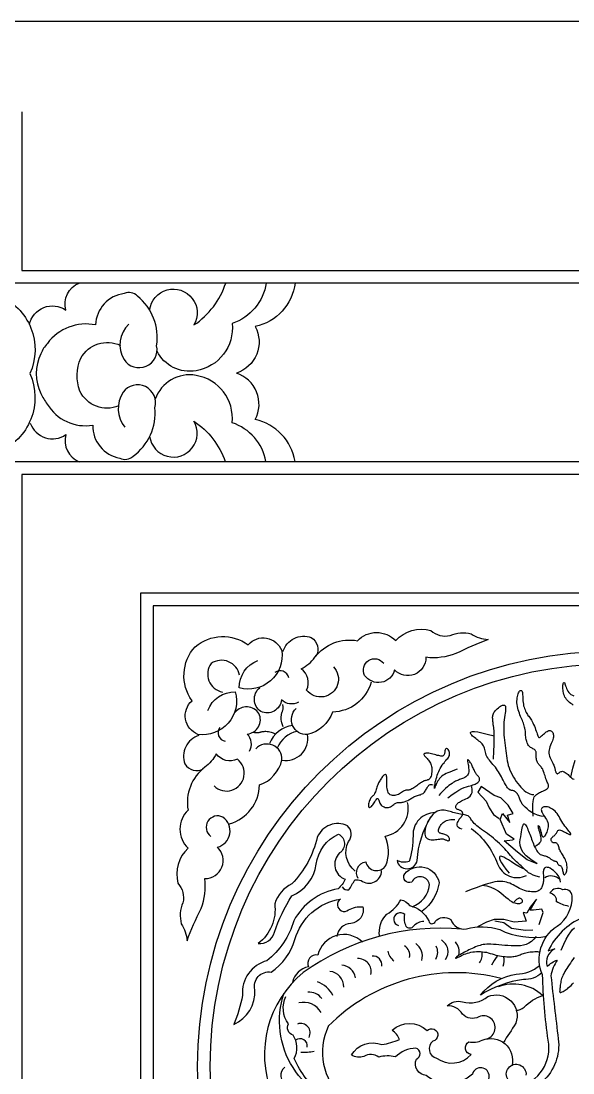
# Model space of a CAD drawing. Extents: x -66030 to 95157, y -13132 to 45879.
# Drawn here: x -13762 to -13238, y 3344 to 4344 of the extents above; entities that cross this region are included whole.
import ezdxf

# ---------------------------------------------------------------- set-up
doc = ezdxf.new("R2010")
doc.units = 0
doc.header["$LTSCALE"] = 100
doc.header["$MEASUREMENT"] = 0
doc.layers.add('3', color=11, linetype='CONTINUOUS')
doc.layers.add('7', color=105, linetype='CONTINUOUS')

msp = doc.modelspace()

# ---------------------------------------------------------------- linework, layer by layer
at = {"layer": '3'}
for points in [[(-14185.3, 4190.3, -0.410539), (-14093.2, 4251.7, -0.410539), (-14031.8, 4343.8), (-12395.7, 4343.8, -0.410539), (-12334.3, 4251.7, -0.410539), (-12242.2, 4190.3), (-12242.2, 2538.7, -0.410539), (-12334.3, 2477.3, -0.410539), (-12395.7, 2385.2), (-14031.8, 2385.2, -0.410539), (-14093.2, 2477.3, -0.410539), (-14185.3, 2538.7)], [(-13963.2, 4011.1, -0.423982), (-13931.7, 4084.9, -0.420661), (-13857.3, 4114.5, -0.423641), (-13783.7, 4082.7, -0.425198), (-13754, 4008.5, -0.425198), (-13783.7, 3934.4, -0.423641), (-13857.3, 3902.5, -0.421993), (-13931.8, 3932.4, -0.425642)]]:
    msp.add_lwpolyline(points, format="xyb", close=True, dxfattribs=at)
for points in [[(-13761.7, 4257.4), (-13761.7, 4106.7), (-12635.7, 4106.7), (-12635.7, 4257.4)], [(-13237.3, 3693.4), (-13238.5, 3694.1), (-13239.7, 3694.9), (-13240.8, 3695.8), (-13241.8, 3696.7), (-13242.8, 3697.6), (-13243.7, 3698.7), (-13244.5, 3699.8), (-13245.2, 3700.9), (-13245.7, 3702.2), (-13246.2, 3703.5), (-13246.6, 3704.9), (-13246.9, 3706.3), (-13247.1, 3707.6), (-13247.2, 3708.9), (-13247.3, 3710.1), (-13247.2, 3711.3), (-13247.2, 3712.3), (-13247, 3713.2), (-13246.9, 3713.9), (-13246.6, 3714.4), (-13246.4, 3714.7), (-13246.1, 3714.8), (-13245.8, 3714.7), (-13245.5, 3714.3), (-13245.2, 3713.6), (-13244.9, 3712.7), (-13244.6, 3711.6), (-13244.2, 3710.4), (-13243.7, 3709.2), (-13243.1, 3707.9), (-13242.4, 3706.7), (-13241.6, 3705.5), (-13240.7, 3704.5), (-13239.5, 3703.6), (-13238.2, 3702.8), (-13236.7, 3702.1)], [(-13275.6, 3587.9), (-13275.8, 3592.5), (-13275.9, 3596.2), (-13275.8, 3599.2), (-13275.6, 3601.6), (-13275.3, 3603.5), (-13274.9, 3604.9), (-13274.4, 3606.1), (-13273.7, 3607), (-13273, 3607.8), (-13272.2, 3608.5), (-13271.3, 3609.1), (-13270.4, 3609.7), (-13269.4, 3610.2), (-13268.4, 3610.7), (-13267.4, 3611.1), (-13266.4, 3611.5), (-13265.5, 3612), (-13264.5, 3612.4), (-13263.7, 3612.9), (-13262.9, 3613.4), (-13262.2, 3613.9), (-13261.6, 3614.5), (-13261.2, 3615), (-13260.9, 3615.6), (-13260.8, 3616.2), (-13260.8, 3616.8), (-13261, 3617.5), (-13261.3, 3618.3), (-13261.6, 3619.1), (-13262, 3620), (-13262.4, 3621), (-13262.9, 3622.1), (-13263.3, 3623.4), (-13263.7, 3624.7), (-13264.2, 3626), (-13264.6, 3627.4), (-13265, 3628.8), (-13265.5, 3630.1), (-13265.9, 3631.3), (-13266.4, 3632.3), (-13266.9, 3633.2), (-13267.4, 3634), (-13268, 3634.6), (-13268.5, 3635.2), (-13269, 3635.8), (-13269.5, 3636.3), (-13270, 3636.8), (-13270.5, 3637.4), (-13270.9, 3638.1), (-13271.3, 3638.9), (-13271.6, 3639.7), (-13271.9, 3640.5), (-13272.2, 3641.4), (-13272.4, 3642.3), (-13272.5, 3643.2), (-13272.6, 3644.1), (-13272.6, 3645), (-13272.6, 3645.8), (-13272.6, 3646.6), (-13272.6, 3647.4), (-13272.6, 3648.1), (-13272.7, 3648.8), (-13272.9, 3649.4), (-13273.2, 3650), (-13273.7, 3650.5), (-13274.3, 3651), (-13274.9, 3651.4), (-13275.7, 3651.8), (-13276.4, 3652.3), (-13277.2, 3652.7), (-13278, 3653.2), (-13278.7, 3653.8), (-13279.4, 3654.4), (-13279.9, 3655.1), (-13280.5, 3655.9), (-13280.9, 3656.7), (-13281.3, 3657.6), (-13281.6, 3658.6), (-13281.9, 3659.7), (-13282.1, 3660.8), (-13282.3, 3662), (-13282.4, 3663.3), (-13282.6, 3664.6), (-13282.7, 3666), (-13282.8, 3667.3), (-13282.9, 3668.7), (-13283.1, 3670), (-13283.3, 3671.3), (-13283.6, 3672.5), (-13283.9, 3673.8), (-13284.3, 3675), (-13284.7, 3676.2), (-13285.2, 3677.4), (-13285.7, 3678.6), (-13286.3, 3679.9), (-13286.8, 3681.2), (-13287.4, 3682.6), (-13288, 3684.1), (-13288.6, 3685.6), (-13289.2, 3687.2), (-13289.7, 3688.8), (-13290.1, 3690.4), (-13290.5, 3692.1), (-13290.8, 3693.8), (-13290.9, 3695.4), (-13290.9, 3697.1), (-13290.8, 3698.7), (-13290.7, 3700.2), (-13290.4, 3701.6), (-13290.1, 3702.9), (-13289.7, 3704.1), (-13289.3, 3705.1), (-13288.9, 3706), (-13288.4, 3706.6), (-13287.9, 3707.1), (-13287.4, 3707.3), (-13287, 3707.4), (-13286.6, 3707.2), (-13286.2, 3706.8), (-13285.9, 3706.2), (-13285.7, 3705.3), (-13285.6, 3704.3), (-13285.5, 3703.1), (-13285.4, 3701.7), (-13285.3, 3700.3), (-13285.3, 3698.8), (-13285.2, 3697.3), (-13285, 3695.7), (-13284.8, 3694.2), (-13284.5, 3692.8), (-13284.1, 3691.4), (-13283.7, 3690), (-13283.2, 3688.8), (-13282.7, 3687.6), (-13282.2, 3686.4), (-13281.6, 3685.4), (-13281, 3684.5), (-13280.4, 3683.6), (-13279.7, 3682.8), (-13279.1, 3681.9), (-13278.4, 3681), (-13277.7, 3680.1), (-13277, 3679), (-13276.4, 3677.8), (-13275.7, 3676.5), (-13275, 3675), (-13274.3, 3673.4), (-13273.7, 3671.8), (-13273.1, 3670.3), (-13272.6, 3668.7), (-13272.1, 3667.3), (-13271.7, 3666.1), (-13271.3, 3665), (-13271, 3664.1), (-13270.7, 3663.4), (-13270.4, 3662.9), (-13270.1, 3662.6), (-13269.7, 3662.5), (-13269.3, 3662.6), (-13268.8, 3662.9), (-13268.1, 3663.4), (-13267.4, 3664), (-13266.6, 3664.8), (-13265.7, 3665.6), (-13264.8, 3666.4), (-13263.9, 3667.1), (-13263, 3667.8), (-13262.1, 3668.4), (-13261.3, 3668.8), (-13260.5, 3669.1), (-13259.9, 3669.2), (-13259.2, 3669.1), (-13258.7, 3668.9), (-13258.1, 3668.6), (-13257.7, 3668.2), (-13257.3, 3667.8), (-13256.9, 3667.2), (-13256.6, 3666.5), (-13256.4, 3665.8), (-13256.2, 3664.9), (-13256.2, 3664), (-13256.2, 3663), (-13256.4, 3661.9), (-13256.7, 3660.7), (-13257.2, 3659.4), (-13257.7, 3658.1), (-13258.4, 3656.7), (-13259, 3655.2), (-13259.5, 3653.7), (-13260, 3652.2), (-13260.4, 3650.7), (-13260.5, 3649.2), (-13260.5, 3647.7), (-13260.2, 3646.2), (-13259.8, 3644.7), (-13259.3, 3643.3), (-13258.7, 3641.9), (-13258.1, 3640.6), (-13257.4, 3639.4), (-13256.9, 3638.2), (-13256.4, 3637.1), (-13255.9, 3636.1), (-13255.6, 3635.2), (-13255.3, 3634.3), (-13255, 3633.5), (-13254.8, 3632.7), (-13254.6, 3632), (-13254.4, 3631.3), (-13254.2, 3630.6), (-13254, 3630), (-13253.8, 3629.4), (-13253.5, 3628.9), (-13253.3, 3628.5), (-13253, 3628.3), (-13252.7, 3628.1), (-13252.3, 3628.1), (-13251.9, 3628.3), (-13251.4, 3628.6), (-13250.9, 3629), (-13250.3, 3629.4), (-13249.7, 3629.8), (-13249, 3630.1), (-13248.3, 3630.3), (-13247.6, 3630.4), (-13246.8, 3630.2), (-13245.9, 3629.9), (-13245, 3629.4), (-13244.1, 3628.8), (-13243.2, 3628.1), (-13242.3, 3627.3), (-13241.4, 3626.4), (-13240.6, 3625.5), (-13239.7, 3624.7), (-13238.8, 3623.9), (-13237.7, 3623.3), (-13236.4, 3622.9)], [(-13513.2, 3672.6), (-13513.9, 3674.6), (-13514.4, 3676.4), (-13514.8, 3678), (-13515, 3679.5), (-13515.1, 3680.7), (-13515.1, 3681.8), (-13515, 3682.8), (-13514.9, 3683.6), (-13514.7, 3684.4), (-13514.6, 3685.1), (-13514.4, 3685.7), (-13514.3, 3686.3), (-13514.1, 3686.8), (-13513.9, 3687.3), (-13513.8, 3687.8), (-13513.6, 3688.4), (-13513.5, 3689), (-13513.3, 3689.6), (-13513.2, 3690.2), (-13513.2, 3690.9), (-13513.2, 3691.6), (-13513.2, 3692.3), (-13513.4, 3693), (-13513.6, 3693.8)], [(-13313.3, 3642), (-13312.8, 3649.5), (-13312.5, 3655.5), (-13312.4, 3660.3), (-13312.4, 3664), (-13312.4, 3666.9), (-13312.6, 3669.1), (-13312.8, 3670.8), (-13313, 3672.2), (-13313.2, 3673.5), (-13313.4, 3674.6), (-13313.5, 3675.7), (-13313.6, 3676.7), (-13313.7, 3677.7), (-13313.8, 3678.6), (-13313.9, 3679.5), (-13313.9, 3680.3), (-13314, 3681.1), (-13314, 3682), (-13313.9, 3682.8), (-13313.8, 3683.6), (-13313.6, 3684.4), (-13313.3, 3685.3), (-13312.8, 3686.2), (-13312.2, 3687.1), (-13311.5, 3688), (-13310.6, 3689), (-13309.6, 3689.9), (-13308.5, 3690.8), (-13307.4, 3691.6), (-13306.4, 3692.3), (-13305.4, 3692.9), (-13304.5, 3693.2), (-13303.7, 3693.4), (-13303.1, 3693.4), (-13302.6, 3693.2), (-13302.2, 3692.8), (-13301.9, 3692.2), (-13301.8, 3691.3), (-13301.7, 3690.2), (-13301.8, 3688.9), (-13301.9, 3687.4), (-13302.1, 3685.7), (-13302.4, 3683.7), (-13302.7, 3681.7), (-13302.9, 3679.5), (-13303.2, 3677.1), (-13303.4, 3674.8), (-13303.5, 3672.3), (-13303.4, 3669.9), (-13303.4, 3667.4), (-13303.2, 3664.9), (-13302.9, 3662.4), (-13302.7, 3659.9), (-13302.4, 3657.4), (-13302.1, 3654.9), (-13301.8, 3652.5), (-13301.5, 3650), (-13301.2, 3647.6), (-13300.9, 3645.2), (-13300.5, 3642.8), (-13300.1, 3640.5), (-13299.7, 3638.2), (-13299.1, 3635.9), (-13298.3, 3633.6), (-13297.5, 3631.4), (-13296.5, 3629.2), (-13295.4, 3627), (-13294.2, 3624.9), (-13292.9, 3622.8), (-13291.5, 3620.8), (-13290.1, 3618.9), (-13288.6, 3617), (-13287.1, 3615.3), (-13285.5, 3613.6), (-13283.9, 3612.1), (-13282.3, 3610.8), (-13280.5, 3609.8), (-13278.7, 3609), (-13276.8, 3608.4), (-13274.8, 3608.3)], [(-13520.5, 3665.8), (-13522.4, 3666.6), (-13524.2, 3667.2), (-13525.8, 3667.7), (-13527.2, 3668), (-13528.4, 3668.1), (-13529.5, 3668.2), (-13530.5, 3668.2), (-13531.4, 3668.1), (-13532.1, 3668), (-13532.8, 3667.9), (-13533.4, 3667.8), (-13534, 3667.7), (-13534.6, 3667.5), (-13535.1, 3667.4), (-13535.6, 3667.3), (-13536.2, 3667.1), (-13536.8, 3667), (-13537.4, 3666.9), (-13538.1, 3666.9), (-13538.7, 3666.9), (-13539.4, 3666.9), (-13540.1, 3667), (-13540.9, 3667.2), (-13541.6, 3667.4)], [(-13264.6, 3587.5), (-13268, 3587.9), (-13271.2, 3588.7), (-13274.1, 3589.9), (-13276.8, 3591.3), (-13279.2, 3592.9), (-13281.3, 3594.6), (-13283.1, 3596.3), (-13284.6, 3597.9), (-13285.8, 3599.3), (-13286.7, 3600.7), (-13287.3, 3601.9), (-13287.8, 3602.9), (-13288.2, 3603.9), (-13288.5, 3604.9), (-13288.7, 3605.7), (-13289.1, 3606.6), (-13289.4, 3607.4), (-13289.9, 3608.2), (-13290.4, 3609), (-13291, 3609.7), (-13291.6, 3610.3), (-13292.2, 3610.9), (-13292.9, 3611.3), (-13293.5, 3611.7), (-13294.1, 3611.9), (-13294.8, 3612.1), (-13295.4, 3612.2), (-13296, 3612.3), (-13296.6, 3612.4), (-13297.2, 3612.6), (-13297.8, 3612.9), (-13298.5, 3613.4), (-13299.1, 3614), (-13299.8, 3614.8), (-13300.5, 3615.7), (-13301.1, 3616.8), (-13301.9, 3618), (-13302.6, 3619.3), (-13303.3, 3620.7), (-13304.1, 3622.1), (-13304.9, 3623.6), (-13305.7, 3625.1), (-13306.6, 3626.7), (-13307.5, 3628.3), (-13308.4, 3629.8), (-13309.4, 3631.3), (-13310.4, 3632.8), (-13311.4, 3634.3), (-13312.5, 3635.7), (-13313.7, 3637), (-13314.8, 3638.3), (-13315.9, 3639.6), (-13316.9, 3640.9), (-13317.9, 3642.1), (-13318.7, 3643.3), (-13319.4, 3644.6), (-13320, 3645.9), (-13320.4, 3647.2), (-13320.8, 3648.5), (-13321.1, 3649.8), (-13321.4, 3651), (-13321.8, 3652.3), (-13322.2, 3653.4), (-13322.7, 3654.5), (-13323.3, 3655.6), (-13324.1, 3656.6), (-13325, 3657.5), (-13326, 3658.4), (-13327, 3659.2), (-13328, 3660), (-13329.1, 3660.8), (-13330.1, 3661.6), (-13331.2, 3662.4), (-13332.1, 3663.2), (-13333, 3663.9), (-13333.7, 3664.7), (-13334.3, 3665.4), (-13334.8, 3666), (-13335, 3666.7), (-13335.1, 3667.2), (-13334.8, 3667.7), (-13334.2, 3668.1), (-13333, 3668.3), (-13331.1, 3668.2), (-13328.2, 3667.8), (-13324.3, 3667), (-13319.1, 3665.7), (-13312.5, 3664)], [(-13347.8, 3632.6), (-13350.3, 3631.5), (-13352.6, 3630.5), (-13354.7, 3629.7), (-13356.5, 3628.9), (-13358.2, 3628.2), (-13359.7, 3627.4), (-13361.1, 3626.6), (-13362.3, 3625.7), (-13363.4, 3624.7), (-13364.4, 3623.6), (-13365.2, 3622.4), (-13366, 3621.2), (-13366.7, 3620), (-13367.3, 3618.9), (-13367.8, 3617.8), (-13368.2, 3616.8), (-13368.6, 3615.9), (-13368.9, 3615.2), (-13369.1, 3614.7), (-13369.2, 3614.3), (-13369.3, 3614.2), (-13369.4, 3614.3), (-13369.4, 3614.6), (-13369.3, 3615.2), (-13369.2, 3616.1), (-13369, 3617.2), (-13368.7, 3618.5), (-13368.5, 3620), (-13368.1, 3621.6), (-13367.7, 3623.3), (-13367.2, 3625), (-13366.7, 3626.7), (-13366, 3628.4), (-13365.3, 3630.1), (-13364.6, 3631.7), (-13363.8, 3633.2), (-13363, 3634.7), (-13362.1, 3636.1), (-13361.2, 3637.4), (-13360.2, 3638.6), (-13359.3, 3639.7), (-13358.4, 3640.8), (-13357.5, 3641.8), (-13356.7, 3642.7), (-13356, 3643.6), (-13355.5, 3644.6), (-13355.1, 3645.5), (-13354.9, 3646.4), (-13354.9, 3647.4), (-13355.1, 3648.4), (-13355.4, 3649.4), (-13355.8, 3650.3), (-13356.4, 3651.1), (-13356.9, 3651.7), (-13357.4, 3652.1), (-13357.9, 3652.3), (-13358.3, 3652.2), (-13358.6, 3651.9), (-13358.9, 3651.4), (-13359.1, 3650.8), (-13359.3, 3650), (-13359.4, 3649.2), (-13359.6, 3648.4), (-13359.7, 3647.6), (-13359.9, 3646.9), (-13360.1, 3646.3), (-13360.3, 3645.8), (-13360.6, 3645.4), (-13361.1, 3645.1), (-13361.6, 3644.9), (-13362.3, 3644.8), (-13363.1, 3644.9), (-13364.1, 3645), (-13365.3, 3645.3), (-13366.6, 3645.6), (-13368, 3646), (-13369.4, 3646.4), (-13370.8, 3646.7), (-13372.1, 3647.1), (-13373.5, 3647.4), (-13374.7, 3647.6), (-13375.8, 3647.7), (-13376.8, 3647.7), (-13377.6, 3647.7), (-13378.3, 3647.5), (-13378.9, 3647.3), (-13379.2, 3647.1), (-13379.4, 3646.7), (-13379.3, 3646.3), (-13379.1, 3645.8), (-13378.7, 3645.2), (-13378.2, 3644.6), (-13377.6, 3644), (-13376.9, 3643.2), (-13376.3, 3642.5), (-13375.6, 3641.7), (-13374.9, 3640.9), (-13374.2, 3640.1), (-13373.7, 3639.2), (-13373.1, 3638.3), (-13372.7, 3637.3), (-13372.3, 3636.3), (-13372, 3635.1), (-13371.8, 3633.9), (-13371.7, 3632.6), (-13371.7, 3631.2), (-13371.8, 3629.8), (-13372, 3628.4), (-13372.2, 3627.1), (-13372.6, 3625.9), (-13373, 3624.8), (-13373.5, 3624), (-13374, 3623.3), (-13374.5, 3622.8), (-13375.1, 3622.4), (-13375.8, 3622.2), (-13376.4, 3622), (-13377.1, 3621.8), (-13377.8, 3621.7), (-13378.6, 3621.5), (-13379.3, 3621.2), (-13380.1, 3620.8), (-13380.8, 3620.4), (-13381.6, 3619.9), (-13382.5, 3619.3), (-13383.3, 3618.7), (-13384.2, 3618.1), (-13385.1, 3617.4), (-13386.1, 3616.7), (-13387, 3616), (-13388, 3615.3), (-13389, 3614.7), (-13389.9, 3614.1), (-13390.8, 3613.6), (-13391.7, 3613.2), (-13392.4, 3612.8), (-13393.1, 3612.7), (-13393.8, 3612.6), (-13394.4, 3612.6), (-13394.9, 3612.6), (-13395.5, 3612.6), (-13396, 3612.5), (-13396.6, 3612.4), (-13397.3, 3612.2), (-13398, 3611.8), (-13398.8, 3611.4), (-13399.7, 3610.8), (-13400.6, 3610.2), (-13401.5, 3609.6), (-13402.6, 3609), (-13403.6, 3608.5), (-13404.7, 3608), (-13405.9, 3607.7), (-13407, 3607.5), (-13408.2, 3607.4), (-13409.3, 3607.5), (-13410.3, 3607.7), (-13411.3, 3608.1), (-13412.1, 3608.7), (-13412.9, 3609.4), (-13413.4, 3610.4), (-13413.8, 3611.4), (-13414.1, 3612.6), (-13414.3, 3614), (-13414.5, 3615.3), (-13414.5, 3616.8), (-13414.6, 3618.2), (-13414.6, 3619.6), (-13414.6, 3621), (-13414.6, 3622.4), (-13414.6, 3623.6), (-13414.7, 3624.7), (-13414.8, 3625.7), (-13414.9, 3626.5), (-13415.2, 3627.1), (-13415.5, 3627.5), (-13415.9, 3627.6), (-13416.3, 3627.5), (-13416.8, 3627.2), (-13417.4, 3626.7), (-13418, 3626.1), (-13418.6, 3625.4), (-13419.2, 3624.6), (-13419.8, 3623.8), (-13420.4, 3623), (-13420.9, 3622.1), (-13421.4, 3621.3), (-13422, 3620.3), (-13422.4, 3619.4), (-13422.9, 3618.4), (-13423.3, 3617.4), (-13423.7, 3616.4), (-13424.1, 3615.3), (-13424.5, 3614.2), (-13424.8, 3613), (-13425.2, 3611.9), (-13425.5, 3610.9), (-13425.9, 3610), (-13426.2, 3609.1), (-13426.6, 3608.4), (-13427, 3607.8), (-13427.4, 3607.4), (-13427.9, 3607), (-13428.3, 3606.7), (-13428.8, 3606.3), (-13429.2, 3605.8), (-13429.7, 3605.3), (-13430.1, 3604.6), (-13430.6, 3603.7), (-13431, 3602.7), (-13431.3, 3601.6), (-13431.6, 3600.5), (-13431.9, 3599.4), (-13432, 3598.4), (-13432, 3597.5), (-13432, 3596.8), (-13431.8, 3596.3), (-13431.4, 3596.1), (-13431, 3596), (-13430.5, 3596.2), (-13429.9, 3596.6), (-13429.3, 3597.1), (-13428.6, 3597.8), (-13427.9, 3598.6), (-13427.2, 3599.5), (-13426.5, 3600.5), (-13425.9, 3601.5), (-13425.3, 3602.5), (-13424.7, 3603.4), (-13424.2, 3604.1), (-13423.7, 3604.5), (-13423.3, 3604.7), (-13423, 3604.6), (-13422.8, 3604.2), (-13422.5, 3603.6), (-13422.3, 3602.9), (-13422, 3602), (-13421.7, 3601), (-13421.3, 3600), (-13420.7, 3599.1), (-13420, 3598.3), (-13419.2, 3597.6), (-13418.2, 3597), (-13417.2, 3596.5), (-13416.1, 3596.1), (-13415.1, 3595.9), (-13414, 3595.9), (-13413, 3596), (-13412, 3596.3), (-13411.2, 3596.7), (-13410.3, 3597.2), (-13409.6, 3597.7), (-13408.8, 3598.3), (-13408.1, 3598.9), (-13407.4, 3599.5), (-13406.7, 3599.9), (-13406, 3600.2), (-13405.3, 3600.5), (-13404.6, 3600.6), (-13403.9, 3600.7), (-13403.2, 3600.8), (-13402.4, 3600.8), (-13401.6, 3600.9), (-13400.8, 3600.9), (-13400, 3601.1), (-13399.1, 3601.2), (-13398.2, 3601.5), (-13397.3, 3601.7), (-13396.4, 3602), (-13395.5, 3602.4), (-13394.6, 3602.7), (-13393.8, 3603.2), (-13392.9, 3603.6), (-13392.1, 3604.1), (-13391.4, 3604.6), (-13390.6, 3605.1), (-13389.8, 3605.6), (-13389, 3606), (-13388.2, 3606.5), (-13387.3, 3606.8), (-13386.4, 3607.1), (-13385.5, 3607.4), (-13384.5, 3607.7), (-13383.6, 3607.9), (-13382.7, 3608.2), (-13381.8, 3608.6), (-13380.9, 3609), (-13380.1, 3609.4), (-13379.4, 3610), (-13378.8, 3610.7), (-13378.3, 3611.5), (-13377.8, 3612.2), (-13377.3, 3613.1), (-13376.9, 3613.9), (-13376.4, 3614.7), (-13376, 3615.4), (-13375.6, 3616.1), (-13375.1, 3616.7), (-13374.6, 3617.2), (-13374.1, 3617.5), (-13373.4, 3617.8), (-13372.6, 3617.9), (-13371.7, 3617.9), (-13370.6, 3617.7)], [(-13356.5, 3605.1), (-13352.6, 3608.3), (-13349.1, 3610.7), (-13346.1, 3612.6), (-13343.4, 3614), (-13341, 3615), (-13339, 3615.7), (-13337.1, 3616.2), (-13335.5, 3616.6), (-13334, 3617), (-13332.7, 3617.4), (-13331.6, 3617.9), (-13330.5, 3618.3), (-13329.6, 3618.8), (-13328.9, 3619.2), (-13328.2, 3619.7), (-13327.7, 3620.2), (-13327.2, 3620.8), (-13326.9, 3621.3), (-13326.6, 3621.8), (-13326.5, 3622.4), (-13326.4, 3622.9), (-13326.4, 3623.5), (-13326.5, 3624), (-13326.7, 3624.5), (-13327, 3625), (-13327.4, 3625.4), (-13327.8, 3625.9), (-13328.3, 3626.4), (-13328.7, 3626.9), (-13329.2, 3627.4), (-13329.7, 3628), (-13330.1, 3628.7), (-13330.6, 3629.4), (-13331, 3630.2), (-13331.4, 3631), (-13331.7, 3631.9), (-13332.1, 3632.8), (-13332.5, 3633.8), (-13333, 3634.7), (-13333.4, 3635.7), (-13333.9, 3636.7), (-13334.5, 3637.7), (-13335, 3638.5), (-13335.6, 3639.4), (-13336.1, 3640.1), (-13336.6, 3640.7), (-13337, 3641.1), (-13337.3, 3641.3), (-13337.6, 3641.4), (-13337.8, 3641.2), (-13337.8, 3640.9), (-13337.8, 3640.4), (-13337.8, 3639.8), (-13337.7, 3639), (-13337.5, 3638.1), (-13337.3, 3637), (-13337.1, 3635.9), (-13336.9, 3634.7), (-13336.8, 3633.5), (-13336.7, 3632.2), (-13336.6, 3631), (-13336.7, 3629.8), (-13336.9, 3628.7), (-13337.3, 3627.6), (-13337.9, 3626.7), (-13338.7, 3625.9), (-13339.6, 3625.2), (-13340.5, 3624.6), (-13341.6, 3624), (-13342.6, 3623.6), (-13343.7, 3623.1), (-13344.7, 3622.8), (-13345.6, 3622.5), (-13346.5, 3622.1), (-13347.4, 3621.8), (-13348.3, 3621.4), (-13349.3, 3621), (-13350.3, 3620.4), (-13351.4, 3619.7), (-13352.6, 3618.9), (-13354, 3617.9), (-13355.5, 3616.8), (-13357, 3615.5), (-13358.7, 3614.1), (-13360.3, 3612.5), (-13362, 3610.9), (-13363.6, 3609.2), (-13365.1, 3607.5)], [(-13239.7, 3624.7), (-13237.7, 3633.3), (-13235.5, 3640.9)], [(-13343.1, 3575.3), (-13345.1, 3576), (-13346.5, 3576.9), (-13347.3, 3578), (-13347.6, 3579.2), (-13347.6, 3580.4), (-13347.3, 3581.6), (-13346.8, 3582.8), (-13346.2, 3583.9), (-13345.7, 3584.8), (-13345.1, 3585.6), (-13344.5, 3586.3), (-13344, 3586.9), (-13343.6, 3587.5), (-13343.2, 3588), (-13342.8, 3588.4), (-13342.6, 3588.9), (-13342.4, 3589.4), (-13342.4, 3589.9), (-13342.4, 3590.5), (-13342.5, 3591), (-13342.8, 3591.5), (-13343.1, 3591.9), (-13343.4, 3592.3), (-13343.9, 3592.7), (-13344.4, 3593), (-13345, 3593.3), (-13345.6, 3593.5), (-13346.2, 3593.8), (-13346.8, 3594), (-13347.4, 3594.2), (-13347.9, 3594.5), (-13348.3, 3594.8), (-13348.7, 3595.2), (-13348.9, 3595.6), (-13349.1, 3596.1), (-13349.1, 3596.6), (-13349, 3597.1), (-13348.9, 3597.7), (-13348.6, 3598.3), (-13348.2, 3598.9), (-13347.7, 3599.4), (-13347.1, 3600), (-13346.4, 3600.6), (-13345.5, 3601.2), (-13344.6, 3601.8), (-13343.5, 3602.4), (-13342.3, 3603), (-13340.9, 3603.6), (-13339.5, 3604.2), (-13338, 3604.9), (-13336.6, 3605.7), (-13335.3, 3606.9), (-13334.3, 3608.4), (-13333.6, 3610.4), (-13333.4, 3612.9), (-13333.7, 3616.1)], [(-13271.7, 3542.4), (-13281.1, 3546.3), (-13290.5, 3553.4), (-13303.1, 3564.3), (-13295.2, 3565.1), (-13293.6, 3565.9), (-13300.7, 3570.6), (-13307, 3584.7), (-13304.6, 3590.2), (-13297.6, 3581.6), (-13299.9, 3588.7), (-13294.4, 3590.2), (-13299.1, 3598.1), (-13306.2, 3605.1), (-13312.5, 3607.5), (-13325, 3616.1), (-13328.2, 3610.6), (-13320.3, 3602), (-13317.2, 3595.7), (-13313.3, 3589.4), (-13307.8, 3585.5)], [(-13269.1, 3529.8), (-13272.6, 3530.7), (-13275.5, 3531.8), (-13277.8, 3532.9), (-13279.8, 3534), (-13281.3, 3535.1), (-13282.7, 3536.3), (-13283.8, 3537.4), (-13284.9, 3538.5), (-13285.9, 3539.5), (-13287, 3540.5), (-13288.1, 3541.5), (-13289.1, 3542.4), (-13290.2, 3543.4), (-13291.3, 3544.4), (-13292.4, 3545.4), (-13293.6, 3546.5), (-13294.7, 3547.8), (-13295.9, 3549.1), (-13297.1, 3550.5), (-13298.3, 3551.9), (-13299.6, 3553.5), (-13301, 3555), (-13302.5, 3556.7), (-13304, 3558.3), (-13305.7, 3560), (-13307.5, 3561.7), (-13309.3, 3563.4), (-13311.2, 3565), (-13313.1, 3566.7), (-13315.1, 3568.3), (-13317, 3569.8), (-13319, 3571.2), (-13320.9, 3572.6), (-13322.7, 3573.9), (-13324.5, 3575.2), (-13326.1, 3576.4), (-13327.7, 3577.5), (-13329.1, 3578.6), (-13330.4, 3579.7), (-13331.5, 3580.8), (-13332.5, 3581.9), (-13333.3, 3582.9), (-13334, 3584), (-13334.6, 3584.9), (-13335.2, 3585.8), (-13335.9, 3586.7), (-13336.6, 3587.4), (-13337.4, 3588), (-13338.4, 3588.5), (-13339.4, 3588.8), (-13340.6, 3589.1), (-13341.9, 3589.3), (-13343.3, 3589.5), (-13344.6, 3589.7), (-13346.1, 3589.9), (-13347.5, 3590.2), (-13348.9, 3590.5), (-13350.3, 3590.9), (-13351.7, 3591.3), (-13353.1, 3591.8), (-13354.5, 3592.2), (-13355.9, 3592.6), (-13357.2, 3592.9), (-13358.6, 3593.2), (-13360, 3593.4), (-13361.4, 3593.5), (-13362.7, 3593.5), (-13364.1, 3593.3), (-13365.5, 3592.9), (-13366.8, 3592.4), (-13368.1, 3591.6), (-13369.5, 3590.6), (-13370.8, 3589.3), (-13372.1, 3587.9), (-13373.3, 3586.3), (-13374.4, 3584.5), (-13375.5, 3582.6), (-13376.4, 3580.7), (-13377.2, 3578.9), (-13377.8, 3577), (-13378.3, 3575.2), (-13378.6, 3573.6), (-13378.6, 3572), (-13378.5, 3570.6), (-13378.2, 3569.3), (-13377.7, 3568.2), (-13377, 3567.3), (-13376.1, 3566.5), (-13375.1, 3566), (-13373.9, 3565.6), (-13372.5, 3565.4), (-13371.1, 3565.4), (-13369.7, 3565.4), (-13368.4, 3565.5), (-13367.1, 3565.6), (-13365.9, 3565.8), (-13364.9, 3565.9), (-13364.1, 3566), (-13363.4, 3566.1), (-13362.7, 3566.2), (-13362.1, 3566.2), (-13361.6, 3566.1), (-13361, 3566.1), (-13360.4, 3565.9), (-13359.8, 3565.7), (-13359.2, 3565.4), (-13358.5, 3565.1), (-13357.9, 3564.8), (-13357.3, 3564.6), (-13356.7, 3564.4), (-13356.2, 3564.4), (-13355.7, 3564.5), (-13355.4, 3564.7), (-13355.1, 3565), (-13355, 3565.5), (-13355, 3566), (-13355.1, 3566.6), (-13355.3, 3567.2), (-13355.6, 3567.8), (-13356, 3568.4), (-13356.5, 3568.9), (-13357.2, 3569.3), (-13357.9, 3569.7), (-13358.7, 3570.1), (-13359.5, 3570.4), (-13360.4, 3570.7), (-13361.2, 3570.9), (-13362, 3571.1), (-13362.8, 3571.3), (-13363.5, 3571.5), (-13364.1, 3571.7), (-13364.6, 3572), (-13365, 3572.3), (-13365.3, 3572.7), (-13365.5, 3573.2), (-13365.5, 3573.9), (-13365.4, 3574.7), (-13365.1, 3575.6), (-13364.7, 3576.6), (-13364.2, 3577.7), (-13363.6, 3578.8), (-13362.8, 3579.8), (-13362, 3580.8), (-13361.1, 3581.7), (-13360.1, 3582.5), (-13359.1, 3583.1), (-13357.9, 3583.6), (-13356.7, 3584), (-13355.3, 3584.3), (-13353.7, 3584.6), (-13351.9, 3584.7), (-13350, 3584.7)], [(-13271.7, 3542.4), (-13277.8, 3546.4), (-13282.2, 3550.1), (-13285.2, 3553.6), (-13287, 3556.9), (-13287.9, 3560), (-13288, 3562.9), (-13287.7, 3565.6), (-13287.3, 3568.2), (-13286.9, 3570.6), (-13286.5, 3572.8), (-13286.1, 3574.8), (-13285.8, 3576.5), (-13285.5, 3578), (-13285.1, 3579.2), (-13284.8, 3580), (-13284.3, 3580.4), (-13283.9, 3580.5), (-13283.4, 3580.2), (-13282.8, 3579.6), (-13282.2, 3578.7), (-13281.6, 3577.6), (-13281, 3576.3), (-13280.4, 3574.9), (-13279.8, 3573.5), (-13279.2, 3572), (-13278.6, 3570.5), (-13278.1, 3569), (-13277.5, 3567.5), (-13277, 3566), (-13276.5, 3564.4), (-13275.9, 3562.9), (-13275.3, 3561.5), (-13274.7, 3560), (-13274.1, 3558.6), (-13273.4, 3557.2), (-13272.7, 3556), (-13272, 3554.8), (-13271.2, 3553.7), (-13270.4, 3552.8), (-13269.6, 3552.1), (-13268.7, 3551.4), (-13267.7, 3551), (-13266.7, 3550.6), (-13265.8, 3550.3), (-13264.8, 3550.1), (-13263.9, 3549.9), (-13263, 3549.6), (-13262.1, 3549.3), (-13261.3, 3548.9), (-13260.5, 3548.5), (-13259.8, 3548), (-13259.2, 3547.5), (-13258.6, 3547), (-13258, 3546.5), (-13257.4, 3546.1), (-13256.9, 3545.8), (-13256.3, 3545.5), (-13255.8, 3545.4), (-13255.3, 3545.2), (-13254.9, 3545.1), (-13254.4, 3545.1), (-13254, 3545), (-13253.6, 3544.8), (-13253.3, 3544.6), (-13253.1, 3544.3), (-13252.8, 3544), (-13252.6, 3543.6), (-13252.4, 3543.1), (-13252.2, 3542.7), (-13251.9, 3542.3), (-13251.7, 3541.9), (-13251.4, 3541.6), (-13251, 3541.3), (-13250.6, 3541.1), (-13250.1, 3540.9), (-13249.7, 3540.7), (-13249.2, 3540.4), (-13248.8, 3540), (-13248.4, 3539.5), (-13248.1, 3538.8), (-13247.8, 3538), (-13247.6, 3537.1), (-13247.5, 3536.1), (-13247.3, 3535.1), (-13247.1, 3534.1), (-13246.9, 3533.3), (-13246.7, 3532.6), (-13246.4, 3532.2), (-13246, 3532), (-13245.6, 3532.1), (-13245.1, 3532.5), (-13244.6, 3533.1), (-13244.2, 3533.8), (-13243.8, 3534.8), (-13243.5, 3535.8), (-13243.3, 3537), (-13243.2, 3538.3), (-13243.2, 3539.6), (-13243.4, 3541), (-13243.6, 3542.3), (-13243.9, 3543.7), (-13244.4, 3545), (-13244.8, 3546.3), (-13245.3, 3547.5), (-13245.9, 3548.6), (-13246.5, 3549.5), (-13247.1, 3550.5), (-13247.7, 3551.3), (-13248.3, 3552.2), (-13248.8, 3553), (-13249.3, 3553.9), (-13249.8, 3554.8), (-13250.2, 3555.8), (-13250.6, 3556.7), (-13250.9, 3557.7), (-13251.2, 3558.7), (-13251.5, 3559.6), (-13251.8, 3560.4), (-13252.2, 3561.1), (-13252.5, 3561.6), (-13253, 3562), (-13253.4, 3562.2), (-13253.9, 3562.3), (-13254.4, 3562.3), (-13254.9, 3562.3), (-13255.5, 3562.3), (-13256, 3562.4), (-13256.5, 3562.5), (-13256.9, 3562.8), (-13257.4, 3563.1), (-13257.8, 3563.6), (-13258.1, 3564.1), (-13258.3, 3564.6), (-13258.4, 3565.2), (-13258.3, 3565.8), (-13258.2, 3566.4), (-13257.9, 3567), (-13257.4, 3567.6), (-13256.9, 3568.1), (-13256.3, 3568.7), (-13255.6, 3569.2), (-13255, 3569.8), (-13254.4, 3570.4), (-13253.9, 3571), (-13253.4, 3571.7), (-13253, 3572.3), (-13252.7, 3572.9), (-13252.3, 3573.5), (-13252, 3574), (-13251.5, 3574.4), (-13251, 3574.6), (-13250.3, 3574.7), (-13249.5, 3574.5), (-13248.6, 3574.2), (-13247.6, 3573.8), (-13246.5, 3573.2), (-13245.4, 3572.7), (-13244.3, 3572.1), (-13243.3, 3571.5), (-13242.3, 3571), (-13241.5, 3570.6), (-13240.8, 3570.4), (-13240.3, 3570.2), (-13239.9, 3570.2), (-13239.7, 3570.3), (-13239.6, 3570.6), (-13239.8, 3571.1), (-13240.1, 3571.7), (-13240.7, 3572.4), (-13241.4, 3573.4), (-13242.2, 3574.4), (-13243.2, 3575.6), (-13244.2, 3576.9), (-13245.2, 3578.3), (-13246.3, 3579.7), (-13247.3, 3581.2), (-13248.3, 3582.7), (-13249.2, 3584.3), (-13250, 3585.8), (-13250.9, 3587.3), (-13251.7, 3588.8), (-13252.6, 3590.2), (-13253.6, 3591.4), (-13254.6, 3592.6), (-13255.8, 3593.6), (-13257, 3594.4), (-13258.2, 3595.2), (-13259.5, 3595.7), (-13260.7, 3596.2), (-13261.9, 3596.5), (-13263.1, 3596.6), (-13264.2, 3596.6), (-13265.2, 3596.5), (-13266, 3596.3), (-13266.7, 3595.9), (-13267.3, 3595.4), (-13267.6, 3594.8), (-13267.8, 3594), (-13267.7, 3593.2), (-13267.5, 3592.2), (-13267, 3591.1), (-13266.3, 3589.9), (-13265.5, 3588.7), (-13264.6, 3587.4), (-13263.7, 3586), (-13262.8, 3584.6), (-13262.1, 3583.2), (-13261.6, 3581.7), (-13261.2, 3580.3), (-13261.1, 3578.9), (-13261.2, 3577.6), (-13261.4, 3576.2), (-13261.7, 3575), (-13262.1, 3573.8), (-13262.5, 3572.6), (-13263, 3571.5), (-13263.5, 3570.6), (-13264, 3569.7), (-13264.5, 3568.9), (-13264.9, 3568.3), (-13265.3, 3567.9), (-13265.7, 3567.7), (-13266.1, 3567.7), (-13266.4, 3567.9), (-13266.7, 3568.3), (-13266.9, 3569), (-13267.1, 3569.9), (-13267.3, 3570.8), (-13267.6, 3571.9), (-13267.8, 3573), (-13268.1, 3574.1), (-13268.4, 3575.2), (-13268.7, 3576.2), (-13269.2, 3577), (-13269.6, 3577.8), (-13270, 3578.3), (-13270.3, 3578.7), (-13270.6, 3578.8), (-13270.8, 3578.7), (-13270.9, 3578.3), (-13270.8, 3577.6), (-13270.6, 3576.7), (-13270.3, 3575.6), (-13270, 3574.3), (-13269.6, 3572.8), (-13269.2, 3571.4), (-13268.8, 3569.9), (-13268.5, 3568.5), (-13268.3, 3567.1), (-13268.2, 3565.8), (-13268.2, 3564.6), (-13268.6, 3563.4), (-13269.3, 3562.3), (-13270.4, 3561.2), (-13271.9, 3560), (-13274, 3558.9)], [(-13284.8, 3537.7), (-13289, 3540), (-13292.8, 3542.2), (-13296.1, 3544.3), (-13299, 3546.1), (-13301.5, 3547.6), (-13303.5, 3548.8), (-13305.2, 3549.5), (-13306.4, 3549.8), (-13307.2, 3549.5), (-13307.6, 3548.7), (-13307.5, 3547.4), (-13306.8, 3545.6), (-13305.6, 3543.3), (-13303.8, 3540.5), (-13301.3, 3537.3), (-13298.2, 3533.7)], [(-13249.5, 3525.1), (-13249.7, 3527.2), (-13250.4, 3529.2), (-13251.5, 3531.1), (-13252.9, 3532.9), (-13254.4, 3534.6), (-13256.1, 3536), (-13257.7, 3537.2), (-13259.2, 3538.2), (-13260.6, 3538.8), (-13261.7, 3539.1), (-13262.8, 3539.2), (-13263.6, 3539.1), (-13264.3, 3538.7), (-13264.8, 3538.2), (-13265.3, 3537.5), (-13265.6, 3536.7), (-13265.8, 3535.9), (-13265.9, 3534.9), (-13265.9, 3533.9), (-13265.9, 3532.8), (-13265.8, 3531.8), (-13265.8, 3530.6), (-13265.7, 3529.5), (-13265.7, 3528.4), (-13265.7, 3527.2), (-13265.8, 3526.1), (-13265.9, 3525.1), (-13266.1, 3524), (-13266.3, 3523), (-13266.6, 3522), (-13266.9, 3521.1), (-13267.3, 3520.3), (-13267.7, 3519.5), (-13268.2, 3518.7), (-13268.7, 3518.1), (-13269.4, 3517.5), (-13270.1, 3517), (-13270.9, 3516.5), (-13271.9, 3516.2), (-13273, 3515.9), (-13274.3, 3515.8), (-13275.6, 3515.8), (-13277.1, 3515.8), (-13278.7, 3516), (-13280.3, 3516.2), (-13281.9, 3516.6), (-13283.6, 3517.1), (-13285.2, 3517.6), (-13286.8, 3518.3), (-13288.4, 3519.1), (-13289.9, 3519.9), (-13291.5, 3520.8), (-13293, 3521.6), (-13294.5, 3522.5), (-13296.1, 3523.2), (-13297.6, 3523.9), (-13299.2, 3524.5), (-13300.8, 3525), (-13302.5, 3525.3), (-13304.2, 3525.6), (-13306, 3525.7), (-13307.9, 3525.7), (-13309.8, 3525.5), (-13311.8, 3525.2), (-13314, 3524.8), (-13316.3, 3524.2), (-13319, 3523.5), (-13322, 3522.5), (-13325.5, 3521.2), (-13329.6, 3519.7), (-13334.3, 3517.9), (-13339.8, 3515.7)], [(-13324.1, 3522), (-13319.6, 3521.4), (-13315.6, 3520.2), (-13312.1, 3518.7), (-13308.9, 3516.8), (-13306.1, 3514.8), (-13303.6, 3512.8), (-13301.3, 3510.9), (-13299.3, 3509.2), (-13297.5, 3507.7), (-13295.9, 3506.7), (-13294.4, 3505.8), (-13293, 3505.3), (-13291.8, 3504.9), (-13290.7, 3504.7), (-13289.7, 3504.6), (-13288.9, 3504.7), (-13288.1, 3504.8), (-13287.4, 3505), (-13286.8, 3505.3), (-13286.3, 3505.6), (-13285.9, 3506), (-13285.6, 3506.3), (-13285.5, 3506.8), (-13285.5, 3507.2), (-13285.6, 3507.6), (-13285.8, 3508.1), (-13286.1, 3508.5), (-13286.5, 3508.9), (-13287, 3509.2), (-13287.5, 3509.5), (-13288, 3509.7), (-13288.5, 3509.7), (-13289, 3509.7), (-13289.5, 3509.6), (-13290.1, 3509.3), (-13290.6, 3508.9), (-13291.2, 3508.4), (-13291.9, 3507.8), (-13292.6, 3507.1), (-13293.4, 3506.3)], [(-13269.9, 3484.7), (-13265.9, 3496.3), (-13267.3, 3499.4), (-13275.3, 3498.5), (-13278.4, 3498.5), (-13272.2, 3508.8), (-13278.4, 3501.2), (-13281.5, 3495.4), (-13285.1, 3496.3), (-13282, 3487.9), (-13293.6, 3487), (-13303.4, 3489.6), (-13312.7, 3489.6), (-13319.8, 3487), (-13328.3, 3482.5)], [(-13311.8, 3488.3), (-13303.4, 3486.5), (-13296.2, 3481.2), (-13282.9, 3479.4), (-13275.7, 3479.8)], [(-13248.9, 3460.3), (-13246.4, 3466.1), (-13244, 3470.8), (-13241.8, 3474.7), (-13239.8, 3477.7), (-13238, 3480), (-13236.3, 3481.7)], [(-13272.6, 3473.5), (-13274.7, 3470.7), (-13277, 3468.5), (-13279.5, 3466.9), (-13282.1, 3465.8), (-13284.8, 3465), (-13287.6, 3464.6), (-13290.5, 3464.4), (-13293.5, 3464.4), (-13296.5, 3464.5), (-13299.5, 3464.7), (-13302.4, 3464.9), (-13305.3, 3465.2), (-13308.1, 3465.4), (-13310.8, 3465.7), (-13313.3, 3465.8), (-13315.6, 3466), (-13317.7, 3466), (-13319.6, 3466), (-13321.3, 3465.8), (-13322.9, 3465.6), (-13324.5, 3465.3), (-13325.9, 3464.9), (-13327.4, 3464.5), (-13328.8, 3464), (-13330.3, 3463.4), (-13331.8, 3462.7), (-13333.4, 3462), (-13335, 3461.3), (-13336.5, 3460.6), (-13338, 3459.8), (-13339.5, 3459), (-13340.9, 3458.3), (-13342.3, 3457.5), (-13343.6, 3456.8), (-13344.7, 3456.1), (-13345.8, 3455.5), (-13346.8, 3454.9), (-13347.6, 3454.4), (-13348.3, 3453.9), (-13348.8, 3453.5), (-13349.2, 3453.2), (-13349.4, 3452.9), (-13349.4, 3452.8), (-13349.3, 3452.7), (-13349, 3452.7), (-13348.6, 3452.8), (-13348.1, 3453), (-13347.5, 3453.3), (-13346.7, 3453.7), (-13345.8, 3454.1), (-13344.7, 3454.6), (-13343.6, 3455.2), (-13342.4, 3455.8), (-13341, 3456.4), (-13339.6, 3456.9), (-13338, 3457.4), (-13336.4, 3457.9), (-13334.7, 3458.3), (-13332.9, 3458.7), (-13331.1, 3458.9), (-13329.2, 3459.1), (-13327.4, 3459.1), (-13325.5, 3459.1), (-13323.6, 3458.9), (-13321.8, 3458.6), (-13319.9, 3458.3), (-13318.1, 3457.8), (-13316.3, 3457.3), (-13314.5, 3456.8), (-13312.7, 3456.2), (-13310.9, 3455.7), (-13309.1, 3455.3), (-13307.4, 3454.9), (-13305.6, 3454.6), (-13303.9, 3454.4), (-13302.2, 3454.2), (-13300.5, 3454.1), (-13299, 3454), (-13297.5, 3454), (-13296.2, 3454.1), (-13294.9, 3454.2), (-13293.7, 3454.4), (-13292.7, 3454.6), (-13291.7, 3454.8), (-13290.7, 3455.1), (-13289.7, 3455.4), (-13288.8, 3455.7), (-13287.8, 3456), (-13286.8, 3456.4), (-13285.8, 3456.8), (-13284.7, 3457.2), (-13283.6, 3457.5), (-13282.4, 3457.9), (-13281.2, 3458.2), (-13279.8, 3458.5), (-13278.4, 3458.7), (-13277, 3458.8), (-13275.5, 3458.9), (-13274, 3459), (-13272.7, 3459), (-13271.4, 3459), (-13270.4, 3458.9), (-13269.6, 3458.9), (-13269.1, 3458.9)], [(-13236.5, 3453.4), (-13237.7, 3451.6), (-13238.9, 3449.8), (-13240.1, 3448), (-13241.2, 3446.3), (-13242.4, 3444.6), (-13243.4, 3443), (-13244.4, 3441.5), (-13245.3, 3440), (-13246.1, 3438.6), (-13246.8, 3437.3), (-13247.4, 3436), (-13247.9, 3434.7), (-13248.4, 3433.4), (-13248.8, 3432.1), (-13249.1, 3430.8), (-13249.3, 3429.5), (-13249.5, 3428.3), (-13249.7, 3427), (-13249.8, 3425.9), (-13249.9, 3424.8), (-13250, 3423.8), (-13250.1, 3422.9), (-13250.2, 3422.2), (-13250.2, 3421.5), (-13250.3, 3421), (-13250.2, 3420.6), (-13250.1, 3420.4), (-13249.9, 3420.2), (-13249.6, 3420.2), (-13249.2, 3420.2), (-13248.6, 3420.4), (-13247.9, 3420.7), (-13247.1, 3421.1), (-13246.1, 3421.6), (-13245.1, 3422.2), (-13244.1, 3422.9), (-13242.9, 3423.7), (-13241.8, 3424.7), (-13240.6, 3425.8), (-13239.4, 3426.9), (-13238.2, 3428.2), (-13237.1, 3429.4)]]:
    msp.add_lwpolyline(points, dxfattribs=at)
for points in [[(-13754.5, 4055.1, -0.533225), (-13719.7, 4069, -0.383007), (-13707, 4094.7)], [(-13640.1, 4068.9, -1.229757), (-13598, 4054.8, 0.170214), (-13567.8, 4094.7)], [(-13529.2, 4094.7, -0.282647), (-13561.7, 4056.3, -0.397275), (-13595.9, 4011.3, -0.335284), (-13633.1, 4030, -0.335284)], [(-13501.7, 4094.7, -0.316056), (-13539.7, 4053.2, -0.465679), (-13557.6, 4009, -0.495843)], [(-13659.8, 4055.5, 0.35407), (-13664.5, 4022, 0.838332), (-13633.5, 4035.1, 0.26672), (-13651.7, 4082.3, 0.314427), (-13664.2, 4084.7, 0.369989), (-13691.5, 4054.8, 0.292926), (-13737.3, 4037.3, 0.099814), (-13743.6, 4027.3, 0.228766), (-13743.6, 3989.7, 0.050603), (-13737.5, 3979.6, 0.310937), (-13694.2, 3959.6, 0.369989), (-13668.5, 3928.2, 0.314427), (-13655.9, 3929.9, 0.26672), (-13635.1, 3976.1, 0.838332), (-13665.4, 3990.8, 0.319484), (-13663.8, 3957.5)], [(-13669.5, 3977.8, -0.395368), (-13706.5, 3992, -0.187473), (-13705.7, 4023.2, -0.395368), (-13667.9, 4035.3)], [(-13529.5, 3925, 0.273348), (-13561.7, 3961.8, 0.397275), (-13595.9, 4006.8, 0.370591), (-13634.8, 3984.1)], [(-13501.9, 3925, 0.306797), (-13539.7, 3964.9, 0.465679), (-13557.6, 4009, 0.495843)], [(-13753.6, 3961.3, 0.488711), (-13719.7, 3950.5, 0.383007), (-13707, 3924.7)], [(-13640.1, 3948.8, 1.218925), (-13598, 3963.3, -0.164361), (-13568.3, 3925)], [(-13465.4, 3729.9, -1.055128), (-13490.9, 3707.6, 0.366246), (-13496, 3727.9, 0.126982), (-13483.1, 3738.8, -0.281378), (-13442.4, 3754.6, -0.426753), (-13406.2, 3754.7, -0.279848), (-13372.8, 3764.3, 0.248463), (-13354.4, 3759.5, -0.174704), (-13334.3, 3761.1, 0.128908), (-13318.3, 3755.7, 0.027185), (-13348.9, 3742.3, -0.12406), (-13377.4, 3738.8, -0.684481), (-13407.2, 3726.8, -0.643109), (-13435.7, 3721.6, -0.920448), (-13417.5, 3733.1)], [(-13584.8, 3688.3, -0.319048), (-13558.7, 3706, -0.541193), (-13594.2, 3665.5, -0.561508), (-13599.8, 3697.5, -0.355693), (-13596.8, 3748.9, -0.343874), (-13546.4, 3750.8, -0.561508), (-13514.5, 3745.3, -0.541193), (-13554.9, 3709.7, -0.319048), (-13537.3, 3735.8)], [(-13513.4, 3744.4, -0.427892), (-13486.4, 3757.6, -0.407523), (-13482, 3739.9, -0.407523)], [(-13554.7, 3721.8, 0.539681), (-13581.6, 3733, 0.553633), (-13570.8, 3705.8)], [(-13429.6, 3715.1, -0.333818), (-13466.3, 3686.8, -0.253565), (-13490.1, 3665.3, -0.703455), (-13500.8, 3690.1)], [(-13498.6, 3696.2, -0.338558), (-13514.8, 3698.4, -0.519359), (-13534.5, 3687.3, -0.493768), (-13535.5, 3709.8)], [(-13545.2, 3649.6, 0.338558), (-13547.3, 3665.8, 0.519359), (-13536.2, 3685.5, 0.493768), (-13558.7, 3686.6)], [(-13593.3, 3664.5, 0.427892), (-13606.6, 3637.4, 0.407523), (-13588.9, 3633, 0.407523)], [(-13564.1, 3580.6, 0.333818), (-13535.7, 3617.4, 0.253565), (-13514.3, 3641.2, 0.703455), (-13539.1, 3651.8)], [(-13578.9, 3616.5, 1.055128), (-13556.6, 3641.9, -0.366246), (-13576.9, 3647.1, -0.126982), (-13587.7, 3634.2, 0.281378), (-13603.6, 3593.5, 0.426753), (-13603.6, 3557.3, 0.279848), (-13613.2, 3523.9, -0.248463), (-13608.5, 3505.4, 0.174704), (-13610, 3485.4, -0.128908), (-13604.6, 3469.3, -0.027185), (-13591.2, 3500, 0.12406), (-13587.7, 3528.4, 0.684481), (-13575.7, 3558.3, 0.643109), (-13570.5, 3586.8, 0.920448), (-13582, 3568.5)], [(-13441.9, 3528.5, -0.532321), (-13434.6, 3544.3, 0.670395), (-13415.5, 3540.8, 0.204173), (-13416.3, 3568.7, 0.427164), (-13394.9, 3600.8)], [(-13368.8, 3591.1, 0.424796), (-13389.7, 3569.2, -0.069441), (-13393.3, 3544.7, -0.219021), (-13404.9, 3545.7, 0.830442), (-13385.7, 3545.7, -0.120575), (-13372.7, 3587.1)], [(-13444.7, 3535.6, -0.356935), (-13451.1, 3563.7, 0.416188), (-13452.1, 3578.5, 0.439501), (-13480.7, 3567.6, -0.132289), (-13504.9, 3523.3, 0.208683), (-13521.2, 3504.5, -0.267953), (-13537, 3466.6, 0.370914), (-13521.4, 3477.4, -0.062265), (-13504.9, 3511.9, 0.257867), (-13481.7, 3542, -0.264637), (-13460.5, 3570.6, -0.569582), (-13459.5, 3552.8, 0.559865), (-13454.1, 3527.7, -0.099339), (-13461, 3518.8, 0.229255), (-13503, 3488.3, -0.154296), (-13528.6, 3450.3, 0.366938), (-13551.8, 3417.3, -0.052795), (-13560.2, 3389.7, 0.315059), (-13540.2, 3422.7, -0.533557), (-13524.6, 3439.5, 0.178894), (-13502, 3470.5, -0.292098), (-13458.5, 3509, 1.067226), (-13451.1, 3498.6, -0.142231), (-13437.3, 3501.6, -0.449378), (-13448.7, 3485.8, 0.369874), (-13462, 3473.5)], [(-13334.3, 3576.1, -0.140903), (-13309.3, 3542.4, 0.446657), (-13281.7, 3531.4, 0.446657)], [(-13457.2, 3520.5, 0.300677), (-13450.6, 3517.7, -0.007723), (-13445, 3527.1, -0.109878), (-13439, 3526.7, 0.626949), (-13419.6, 3535.8)], [(-13390.6, 3501.7, 0.300908), (-13374.1, 3522.6, 0.743438), (-13390.9, 3525.1, -0.782478), (-13397.6, 3532.8, -0.636559), (-13364.9, 3524.5, -0.194615), (-13380.9, 3497.3)], [(-13290.2, 3330.3, 0.410236), (-13261.3, 3374.7, -0.026447), (-13266.5, 3436.8, -0.370419), (-13252.6, 3483.1, 0.249379), (-13238.3, 3511.9, 0.484234), (-13247.4, 3517.8, 0.406055), (-13259.6, 3514.8, -0.392331), (-13253.5, 3506.7)], [(-13421.4, 3473.2, -0.245232), (-13414.6, 3494.7, 0.143243), (-13401.3, 3508.3, -0.227285), (-13393, 3502.7, -0.241631), (-13374.8, 3488.1, 0.757663), (-13368.5, 3487.6, -0.410908), (-13353.9, 3489.4, 0.350525), (-13339, 3480.5, -0.146637), (-13307.2, 3479.9, 0.15838), (-13262.6, 3473.6, 0.15838)], [(-13379.3, 3487.7, 0.185535), (-13389.5, 3483, -0.523664), (-13396.1, 3482.7, -0.139294), (-13397.6, 3494.2, 1.266791), (-13403.6, 3483.8)], [(-13228.9, 3491.2, 0.178927), (-13261.2, 3459.6, -0.066229), (-13255, 3461.6, 0.371806), (-13262.1, 3444.7, -0.132619), (-13252.5, 3450.9, 0.121263), (-13258.6, 3435.9, 0.003668), (-13251.6, 3376, -0.246213), (-13266.4, 3335.7, -0.473271), (-13299.2, 3337, -1.44751), (-13282.3, 3341.6)], [(-13437.8, 3468, 0.585309), (-13480.2, 3455.7, 0.594366), (-13489.1, 3444.4, 0.311689), (-13504.4, 3429.6)], [(-13267.3, 3438.9, -0.220626), (-13284.8, 3432.5, 0.1066), (-13325.7, 3417.5, -0.193366), (-13291.5, 3437.5, 0.166393), (-13269.2, 3445.9)], [(-13494, 3439.1, 0.728949), (-13424.1, 3260.9, -0.458717), (-13323.1, 3177.3, 0.286549), (-13236.4, 3014.6, 0.410843), (-13094.7, 3076.9, 0.410843)], [(-13291.9, 3403.3, 0.214318), (-13284.1, 3406.1, -0.118226), (-13266.5, 3417.3, 0.281705), (-13308.7, 3425.6)], [(-12942.4, 3265.1, 0.244582), (-12914.7, 3321.6, -0.243426), (-12920.9, 3279.1, 0.190717), (-12883.2, 3344.1, -0.174861), (-12898.5, 3285, 0.143289), (-12844.4, 3382.7, -0.357484), (-12910.6, 3266.9, 0.059983), (-12969.8, 3249.4, -0.286943), (-13025.7, 3263.1, 0.488834), (-13113.5, 3198.6, -0.053824), (-13133.4, 3098.7, -0.399452), (-13236, 3070.2, -0.172067), (-13269.6, 3172.5, 0.188208), (-13299.4, 3269.2, 0.166283), (-13443.9, 3310.4, -0.471559), (-13512.4, 3419.2)], [(-13439.6, 3310.6, 0.205954), (-13444.5, 3316.7, -0.152162), (-13463.4, 3322.7, -0.350186), (-13477, 3324.2, 0.163405), (-13491.2, 3338, -0.052071), (-13502.8, 3357.4, 0.293425), (-13503.8, 3379.6, -0.480697), (-13508.2, 3390.2, -0.278361), (-13510.5, 3416.4)], [(-13319.4, 3376, 1.03474), (-13327, 3397.1, -0.352732), (-13342.8, 3399.6, 0.295662), (-13357.3, 3407.3, -0.268574), (-13342.7, 3411.2, 0.241236), (-13318.5, 3416.2, -0.664758), (-13292.1, 3390.8, -0.016924), (-13304.1, 3372.3)], [(-13274.8, 3312.7, -0.647953), (-13317.3, 3340.4, 0.886577), (-13333.2, 3342.5, -0.372235), (-13377.1, 3341.2, -0.517937), (-13386.5, 3356.7, 0.727778), (-13386.9, 3367.2, 0.18697), (-13406.5, 3358.8, 0.139213), (-13422.3, 3358.6, 0.314283), (-13436.4, 3359.4, -0.231356), (-13448.3, 3360.7, -0.366634), (-13419.2, 3370.5, 0.060326), (-13402.7, 3375.4, 0.169547), (-13409.6, 3384.2, -0.396096), (-13376.4, 3383.9, -1.342672), (-13370.8, 3373.9, 0.631456), (-13367.3, 3357.7, 0.383857), (-13334.4, 3361.1, -0.717952), (-13336.6, 3373.2, 0.149152), (-13323.9, 3374.7, -0.62166), (-13295.7, 3350.4)]]:
    msp.add_lwpolyline(points, format="xyb", dxfattribs=at)
for points in [[(-12635.7, 3912.7), (-13761.7, 3912.7), (-13761.7, 2786.7), (-12635.7, 2786.7)], [(-12748.7, 3799.7), (-13648.7, 3799.7), (-13648.7, 2899.7), (-12748.7, 2899.7)], [(-12760.7, 3787.7), (-13636.7, 3787.7), (-13636.7, 2911.7), (-12760.7, 2911.7)]]:
    msp.add_lwpolyline(points, close=True, dxfattribs=at)
for radius in [395, 383]:
    msp.add_circle((-13199.5, 3349.7), radius, dxfattribs=at)
for centre, radius, start, end in [((-13516, 3717.9), 8.18, 9.0701, 128.5683), ((-13566.9, 3667.1), 8.18, 141.4317, 260.9299), ((-13500.2, 3645.9), 28.3, 97.901, 157.3516), ((-13494.6, 3642.8), 26.1, 101.462, 158.098), ((-13510.4, 3661.5), 20.7, 259.3236, 10.6764), ((-13258.3, 3519.7), 11.2, 44.1695, 123.1628), ((-13234.8, 3537.5), 35.9, 238.6, 258.4852), ((-13363, 3257), 224.3, 84.9318, 125.7443), ((-13403.9, 3455.3), 11.1, 349.2344, 56.0465), ((-13396.1, 3454.2), 15.3, 346.6785, 54.2251), ((-13377.9, 3458.3), 11.7, 327.0569, 30.0026), ((-13369.5, 3458.8), 13.1, 325.416, 59.0583), ((-13360.2, 3458.8), 14.4, 347.4616, 40.6382), ((-13441.8, 3439.9), 12.4, 348.0615, 93.0015), ((-13427.9, 3446.1), 8.67, 353.1077, 95.0719), ((-13398.1, 3462.8), 16, 192.0357, 232.7116), ((-13337.1, 3456.2), 13.3, 322.7873, 9.932), ((-13285.1, 3433.1), 32.6, 138.9767, 156.5795), ((-13319.6, 3450.7), 16.5, 340.1261, 11.9757), ((-13458.4, 3431.8), 14.3, 9.5133, 86.2692), ((-13348.6, 3267.9), 171, 75.5094, 135.4095), ((-13470.1, 3425.7), 14.5, 357.9052, 84.5241), ((-13488.4, 3406.4), 25, 25.3853, 71.7368), ((-13493.7, 3391.9), 18.9, 28.5672, 104.4106), ((-13488.6, 3405.4), 15.1, 36.0976, 94.3961), ((-13496.5, 3381.7), 8.97, 331.6891, 110.079), ((-13417.3, 3363.1), 58.5, 154.9165, 227.3011), ((-13497, 3369.4), 6.8, 349.5695, 129.0821), ((-13493.5, 3406.3), 43, 266.1085, 283.1531), ((-13506.3, 3341.4), 9.2, 124.2956, 251.2503)]:
    msp.add_arc(centre, radius, start, end, dxfattribs=at)
at = {"layer": '7'}
msp.add_line((-12623.7, 3924.7), (-13773.7, 3924.7), dxfattribs=at)
msp.add_lwpolyline([(-12623.7, 4257.4), (-12623.7, 4094.7), (-13773.7, 4094.7), (-13773.7, 4257.4)], dxfattribs=at)

doc.saveas('drawing.dxf')
